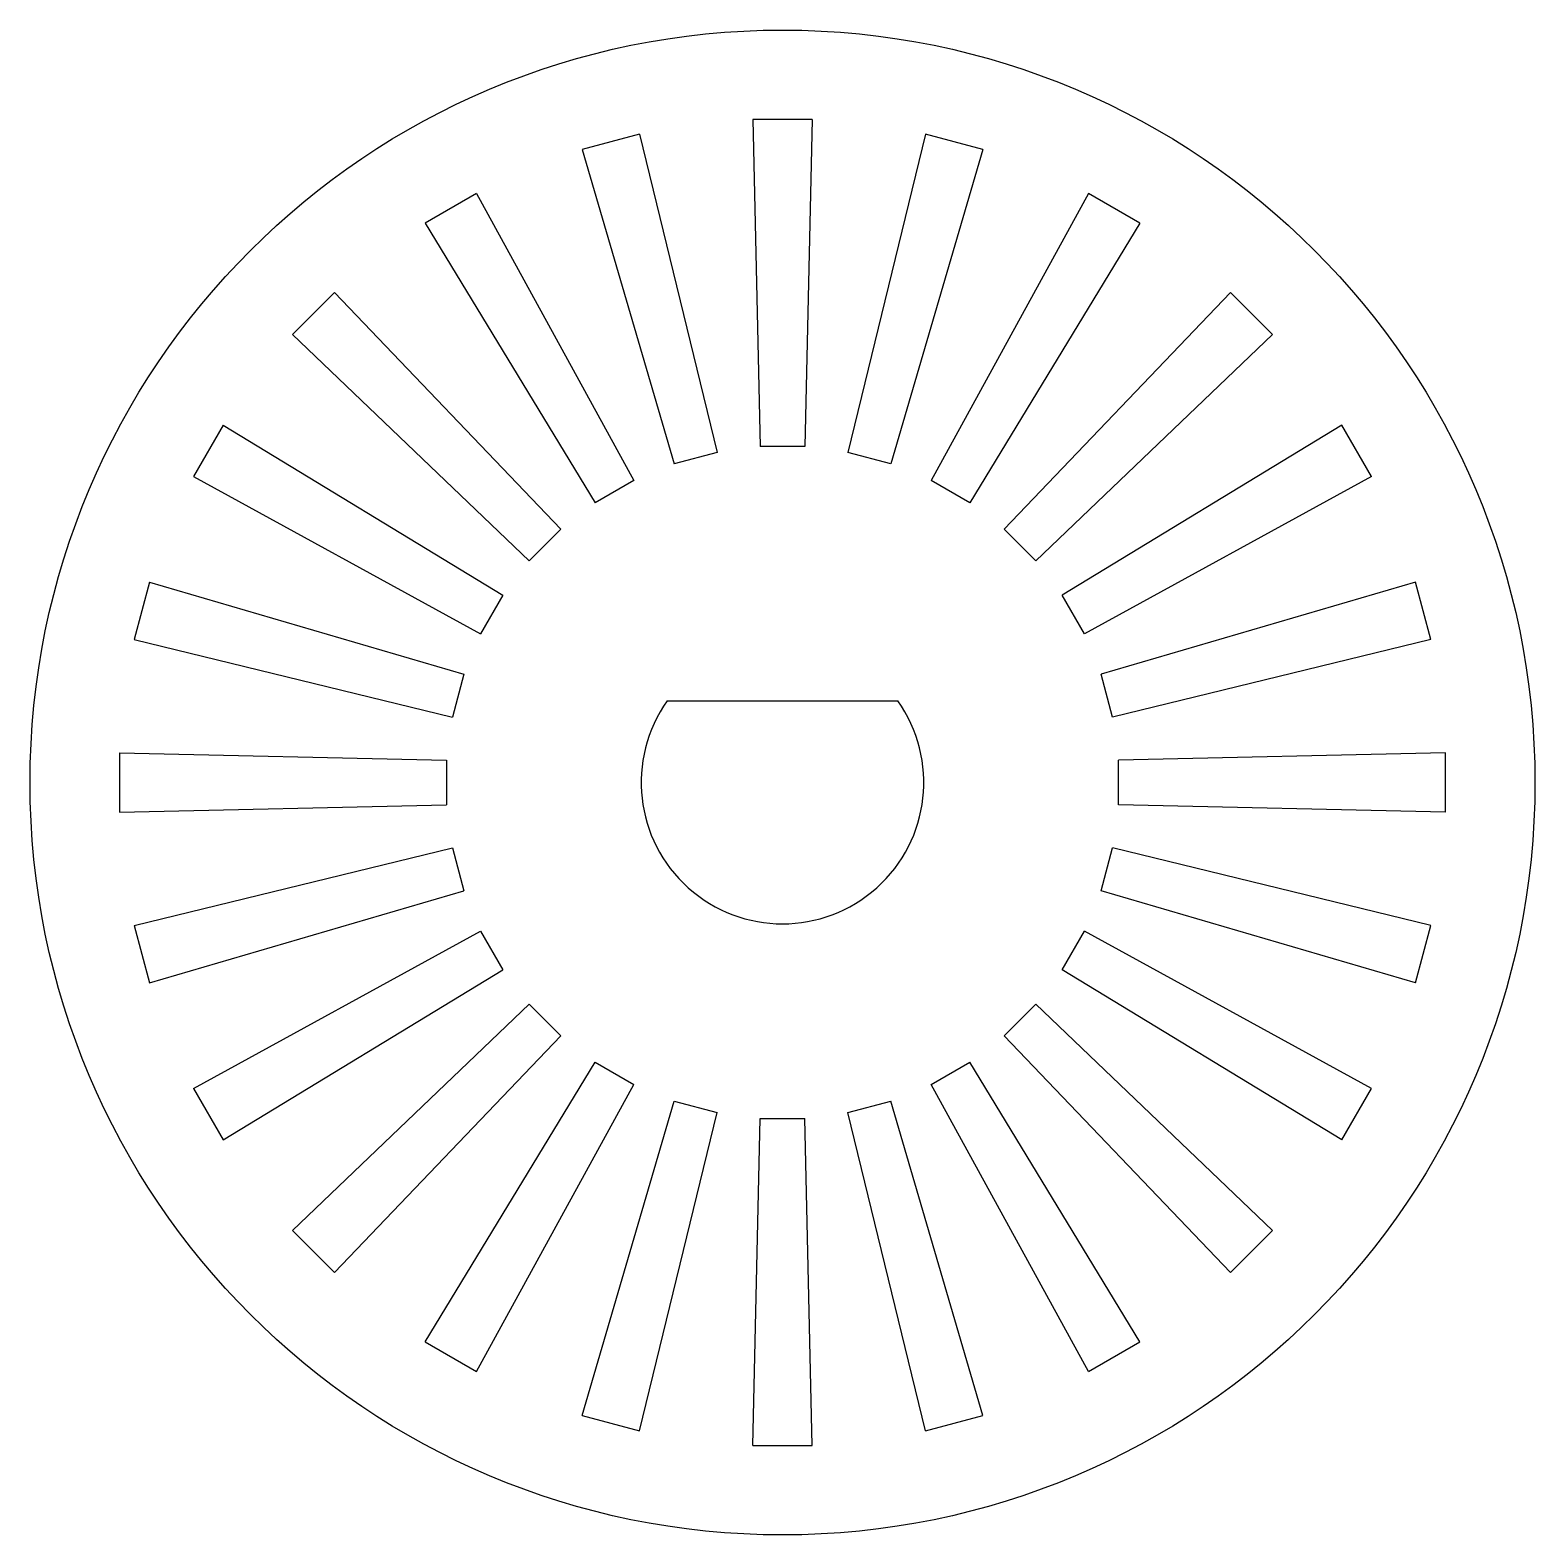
# Model space of a CAD drawing. Header units: inches. Extents: x -0.51 to 0.51, y -0.51 to 0.51.
import ezdxf

# ---------------------------------------------------------------- set-up
doc = ezdxf.new("R2010")
doc.units = ezdxf.units.IN
doc.header["$MEASUREMENT"] = 0

msp = doc.modelspace()

# ---------------------------------------------------------------- linework, layer by layer
at = {"color": 7, "linetype": 'Continuous', "lineweight": 25}
for p, q in [((-0.02, 0.4457), (-0.015, 0.2258)), ((0.02, 0.4457), (-0.02, 0.4457)), ((0.02, 0.4457), (0.015, 0.2258)), ((-0.0961, 0.4357), (-0.1347, 0.4254)), ((-0.0961, 0.4357), (-0.0439, 0.2219)), ((0.0961, 0.4357), (0.0439, 0.2219)), ((0.1347, 0.4254), (0.0961, 0.4357)), ((-0.1347, 0.4254), (-0.0729, 0.2142)), ((0.1347, 0.4254), (0.0729, 0.2142)), ((-0.2056, 0.396), (-0.2402, 0.376)), ((-0.2056, 0.396), (-0.0999, 0.203)), ((0.2056, 0.396), (0.0999, 0.203)), ((0.2402, 0.376), (0.2056, 0.396)), ((-0.2402, 0.376), (-0.1259, 0.188)), ((0.2402, 0.376), (0.1259, 0.188)), ((-0.3011, 0.3293), (-0.3293, 0.3011)), ((-0.3011, 0.3293), (-0.149, 0.1702)), ((0.3011, 0.3293), (0.149, 0.1702)), ((0.3293, 0.3011), (0.3011, 0.3293)), ((-0.3293, 0.3011), (-0.1702, 0.149)), ((0.3293, 0.3011), (0.1702, 0.149)), ((-0.376, 0.2402), (-0.396, 0.2056)), ((-0.376, 0.2402), (-0.188, 0.1259)), ((0.376, 0.2402), (0.188, 0.1259)), ((0.396, 0.2056), (0.376, 0.2402)), ((0.015, 0.2258), (-0.015, 0.2258)), ((-0.0439, 0.2219), (-0.0729, 0.2142)), ((0.0729, 0.2142), (0.0439, 0.2219)), ((-0.396, 0.2056), (-0.203, 0.0999)), ((-0.0999, 0.203), (-0.1259, 0.188)), ((0.1259, 0.188), (0.0999, 0.203)), ((0.396, 0.2056), (0.203, 0.0999)), ((-0.149, 0.1702), (-0.1702, 0.149)), ((0.1702, 0.149), (0.149, 0.1702)), ((-0.4254, 0.1347), (-0.4357, 0.0961)), ((-0.4254, 0.1347), (-0.2142, 0.0729)), ((0.4254, 0.1347), (0.2142, 0.0729)), ((0.4357, 0.0961), (0.4254, 0.1347)), ((-0.188, 0.1259), (-0.203, 0.0999)), ((0.203, 0.0999), (0.188, 0.1259)), ((-0.4357, 0.0961), (-0.2219, 0.0439)), ((0.4357, 0.0961), (0.2219, 0.0439)), ((-0.2142, 0.0729), (-0.2219, 0.0439)), ((0.2219, 0.0439), (0.2142, 0.0729)), ((-0.0775, 0.055), (0.0775, 0.055)), ((-0.4457, 0.02), (-0.2258, 0.015)), ((-0.4457, 0.02), (-0.4457, -0.02)), ((-0.2258, 0.015), (-0.2258, -0.015)), ((0.4457, 0.02), (0.2258, 0.015)), ((0.2258, -0.015), (0.2258, 0.015)), ((0.4457, -0.02), (0.4457, 0.02)), ((-0.4457, -0.02), (-0.2258, -0.015)), ((0.4457, -0.02), (0.2258, -0.015)), ((-0.4357, -0.0961), (-0.2219, -0.0439)), ((-0.2219, -0.0439), (-0.2142, -0.0729)), ((0.2142, -0.0729), (0.2219, -0.0439)), ((0.4357, -0.0961), (0.2219, -0.0439)), ((-0.4254, -0.1347), (-0.2142, -0.0729)), ((0.4254, -0.1347), (0.2142, -0.0729)), ((-0.4357, -0.0961), (-0.4254, -0.1347)), ((-0.396, -0.2056), (-0.203, -0.0999)), ((-0.203, -0.0999), (-0.188, -0.1259)), ((0.188, -0.1259), (0.203, -0.0999)), ((0.396, -0.2056), (0.203, -0.0999)), ((0.4254, -0.1347), (0.4357, -0.0961)), ((-0.376, -0.2402), (-0.188, -0.1259)), ((0.376, -0.2402), (0.188, -0.1259)), ((-0.3293, -0.3011), (-0.1702, -0.149)), ((-0.1702, -0.149), (-0.149, -0.1702)), ((0.149, -0.1702), (0.1702, -0.149)), ((0.3293, -0.3011), (0.1702, -0.149)), ((-0.3011, -0.3293), (-0.149, -0.1702)), ((0.3011, -0.3293), (0.149, -0.1702)), ((-0.2402, -0.376), (-0.1259, -0.188)), ((-0.1259, -0.188), (-0.0999, -0.203)), ((0.0999, -0.203), (0.1259, -0.188)), ((0.2402, -0.376), (0.1259, -0.188)), ((-0.396, -0.2056), (-0.376, -0.2402)), ((-0.2056, -0.396), (-0.0999, -0.203)), ((0.2056, -0.396), (0.0999, -0.203)), ((0.376, -0.2402), (0.396, -0.2056)), ((-0.1347, -0.4254), (-0.0729, -0.2142)), ((-0.0961, -0.4357), (-0.0439, -0.2219)), ((-0.0729, -0.2142), (-0.0439, -0.2219)), ((0.0439, -0.2219), (0.0729, -0.2142)), ((0.0961, -0.4357), (0.0439, -0.2219)), ((0.1347, -0.4254), (0.0729, -0.2142)), ((-0.02, -0.4457), (-0.015, -0.2258)), ((-0.015, -0.2258), (0.015, -0.2258)), ((0.02, -0.4457), (0.015, -0.2258)), ((-0.3293, -0.3011), (-0.3011, -0.3293)), ((0.3011, -0.3293), (0.3293, -0.3011)), ((-0.2402, -0.376), (-0.2056, -0.396)), ((0.2056, -0.396), (0.2402, -0.376)), ((-0.1347, -0.4254), (-0.0961, -0.4357)), ((0.0961, -0.4357), (0.1347, -0.4254)), ((-0.02, -0.4457), (0.02, -0.4457))]:
    msp.add_line(p, q, dxfattribs=at)
msp.add_circle((0, 0), 0.5058, dxfattribs=at)
msp.add_arc((0, 0), 0.095, 144.6235, 35.3765, dxfattribs=at)

doc.saveas('drawing.dxf')
